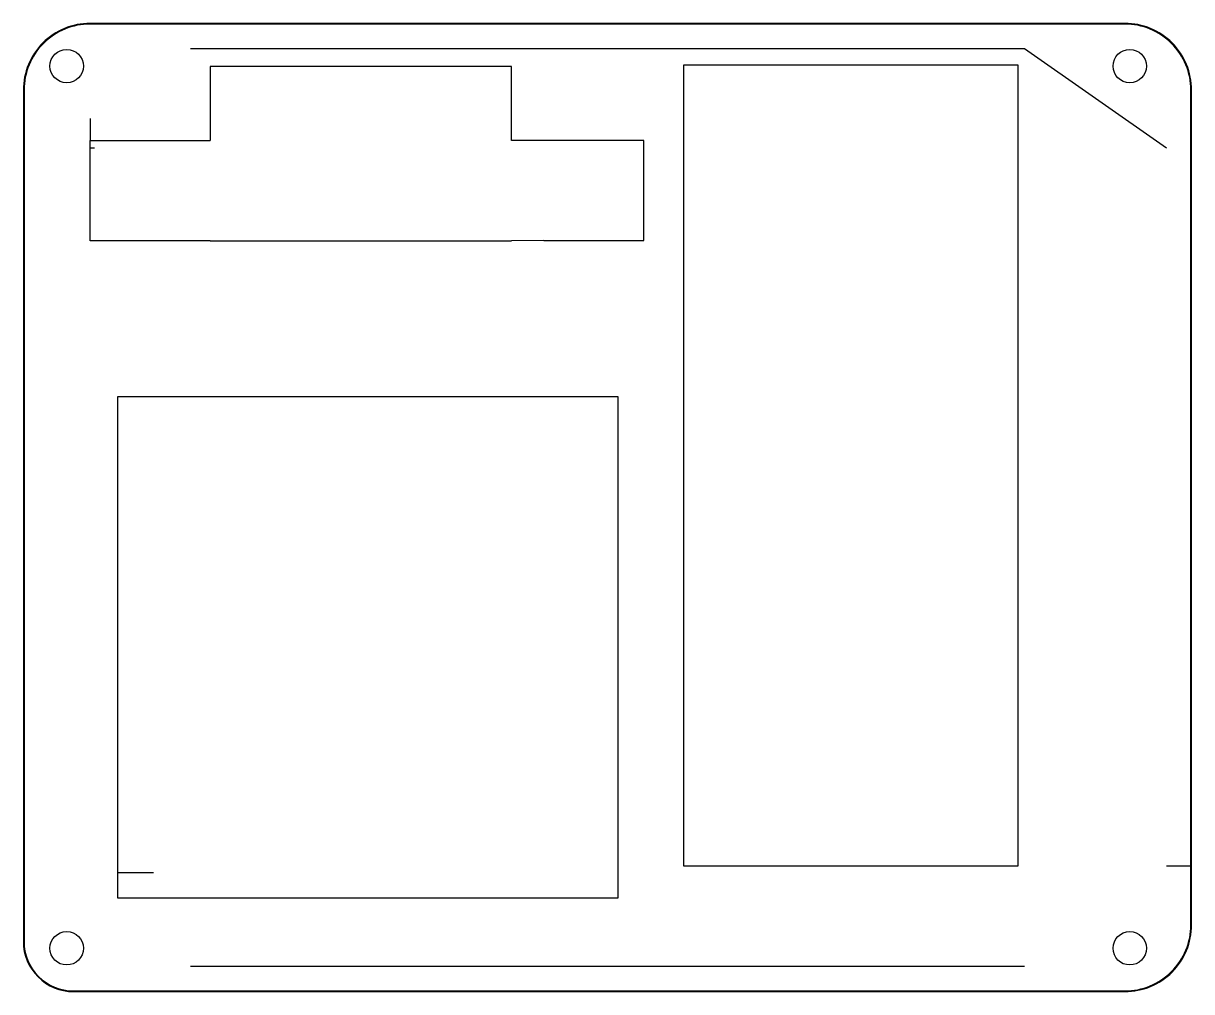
# Model space of a CAD drawing. Header units: millimetres. Extents: x -0.2 to 69.8, y 20.7 to 78.7.
import ezdxf

# ---------------------------------------------------------------- set-up
doc = ezdxf.new("R2010")
doc.units = ezdxf.units.MM
doc.layers.get('0').update_dxf_attribs({"linetype": 'CONTINUOUS'})

msp = doc.modelspace()

# ---------------------------------------------------------------- linework, layer by layer
for p, q in [((3.829, 78.682), (3.829, 78.642)), ((9.837, 77.182), (59.821, 77.182)), ((59.821, 77.182), (68.329, 71.224)), ((29.073, 76.103), (11.016, 76.103)), ((11.016, 76.103), (11.016, 71.662)), ((29.073, 71.668), (29.073, 76.103)), ((3.829, 72.975), (3.829, 71.662)), ((3.829, 71.662), (11.016, 71.662)), ((3.829, 65.662), (3.829, 71.662)), ((31.009, 71.668), (29.073, 71.668)), ((37.009, 71.668), (31.009, 71.668)), ((37.009, 65.668), (37.009, 71.668)), ((-0.171, 71.225), (-0.131, 71.225)), ((3.829, 71.225), (4.089, 71.225)), ((11.016, 65.662), (3.829, 65.662)), ((11.016, 65.662), (29.073, 65.662)), ((31.009, 65.668), (29.073, 65.662)), ((31.009, 65.668), (37.009, 65.668)), ((69.789, 28.192), (68.329, 28.192)), ((5.468, 27.81), (7.619, 27.81)), ((59.821, 22.182), (9.837, 22.182))]:
    msp.add_line(p, q)
for points in [[(3.829, 78.682, 0.414214), (-0.171, 74.682), (-0.171, 23.682, 0.414214), (2.829, 20.682), (65.829, 20.682, 0.414214), (69.829, 24.682), (69.829, 74.682, 0.414214), (65.829, 78.682)], [(-0.131, 74.682), (-0.131, 23.682, 0.414214), (2.829, 20.722), (65.829, 20.722, 0.414214), (69.789, 24.682), (69.789, 74.682, 0.414214), (65.829, 78.642), (3.829, 78.642, 0.414214)]]:
    msp.add_lwpolyline(points, format="xyb", close=True)
for points in [[(59.409, 28.192), (39.409, 28.192), (39.409, 76.192), (59.409, 76.192)], [(5.468, 26.302), (35.468, 26.302), (35.468, 56.302), (5.468, 56.302)]]:
    msp.add_lwpolyline(points, close=True)
for centre in [(2.425, 76.122), (66.123, 76.122), (2.425, 23.277), (66.123, 23.277)]:
    msp.add_circle(centre, 1)

doc.saveas('drawing.dxf')
